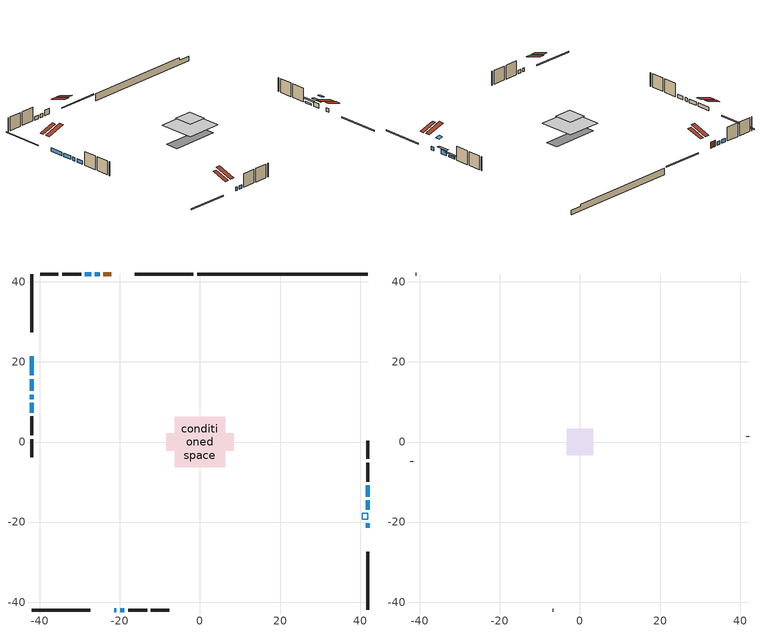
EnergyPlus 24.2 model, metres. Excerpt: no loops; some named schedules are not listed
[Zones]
conditioned space
 floor outside (Floor1 construction): -1.32,-1.32 -1.32,1.32 1.32,1.32 1.32,-1.32 z0.92
 floor adiabatic (AdiabaticFloorConstruction): -6.3,-6.3 -6.3,6.3 6.3,6.3 6.3,-6.3 z3.36
 floor foundation (Slab1 construction): -8.45,-2.22 -8.45,2.22 8.45,2.22 8.45,-2.22 z-1.47
 wall outside (RimJoist1 construction): -1.65,41.96 -16.24,41.96 / -41.96,-41.96 -27.36,-41.96 / -41.96,41.96 -41.96,27.36 / 41.96,-41.96 41.96,-27.36 z0.92:1.22
 wall outside (AdiabaticWallConstruction 1): -22.15,41.96 -24.17,41.96 z0.92:2.95
 wall outside (AdiabaticWallConstruction): 41.96,-21.46 41.96,-20.26 / -41.96,21.45 -41.96,16.63 / -21.46,-41.96 -20.86,-41.96 / -19.93,-41.96 -18.88,-41.96 / -25.1,41.96 -26.29,41.96 / -41.96,15.7 -41.96,12.74 / -41.96,11.81 -41.96,10.71 / -41.96,9.79 -41.96,7.32 / -27.22,41.96 -28.77,41.96 z0.92:2.14; 41.96,-16.92 41.96,-14.58 z0.92:2.44; 41.96,-13.65 41.96,-10.83 z0.92:1.43
 wall outside (Wall1 construction): -29.69,41.96 -34.46,41.96 / -17.95,-41.96 -13.19,-41.96 / -41.96,6.4 -41.96,1.63 / 41.96,-9.9 41.96,-5.14 z0.92:5.8
 wall outside (Wall2 construction): -35.38,41.96 -39.95,41.96 / -12.26,-41.96 -7.7,-41.96 / -41.96,0.7 -41.96,-3.86 / 41.96,-4.21 41.96,0.35 z0.92:5.8
 wall foundation (FoundationWall1 construction): -0.72,41.96,-1.47 -0.72,41.96,0.92 37.69,41.96,0.92 37.69,41.96,0.11 41.96,41.96,0.11 41.96,41.96,-1.47
 window (WindowConstruction 7): 41.96,-21.45 41.96,-20.27 z0.92:2.14
 window (WindowConstruction 6): -41.96,21.45 -41.96,16.63 z0.92:2.14
 window (WindowConstruction 8): -21.45,-41.96 -20.86,-41.96 z0.92:2.14
 window (WindowConstruction 9): -19.93,-41.96 -18.88,-41.96 z0.92:2.14
 window (WindowConstruction 10): -25.1,41.96 -26.29,41.96 z0.92:2.14
 window (WindowConstruction): 41.96,-16.91 41.96,-14.58 z0.92:2.44
 window (WindowConstruction 1): -41.96,15.7 -41.96,12.74 z0.92:2.14
 window (WindowConstruction 2): -41.96,11.81 -41.96,10.72 z0.92:2.14
 window (WindowConstruction 3): -41.96,9.79 -41.96,7.32 z0.92:2.14
 window (WindowConstruction 4): -27.22,41.96 -28.76,41.96 z0.92:2.14
 window (WindowConstruction 5): 41.96,-13.65 41.96,-10.83 z0.92:1.43
 door (Door): -22.15,41.96 -24.17,41.96 z0.92:2.95
 ceiling adiabatic (AdiabaticFloorConstruction): 6.3,-6.3 6.3,6.3 -6.3,6.3 -6.3,-6.3 z3.36
 roof outside (Roof1 construction): -18.61,41.96,5.8 -18.61,36.49,7.62 -17.17,36.49,7.62 -17.17,41.96,5.8; -24.99,-41.96,5.8 -24.99,-36.49,7.62 -26.43,-36.49,7.62 -26.43,-41.96,5.8; -41.96,24.99,5.8 -36.49,24.99,7.62 -36.49,26.43,7.62 -41.96,26.43,5.8; 41.96,-24.99,5.8 36.49,-24.99,7.62 36.49,-26.43,7.62 41.96,-26.43,5.8
 roof outside (AdiabaticRoofConstruction): 41.96,-17.84,5.8 40.54,-17.84,6.27 40.54,-19.34,6.27 41.96,-19.34,5.8
 skylight (SkylightConstruction): 41.96,-17.84,5.8 40.54,-17.84,6.27 40.54,-19.34,6.27 41.96,-19.34,5.8
attic - vented
 floor to conditioned space (Floor2 construction Reversed): -3.27,-3.27 -3.27,3.27 3.27,3.27 3.27,-3.27 z5.8
 wall outside (Wall3 construction): -40.88,41.96 -41.03,41.96 / -6.77,-41.96 -6.62,-41.96 / -41.96,-4.79 -41.96,-4.94 / 41.96,1.28 41.96,1.43 z0.92:5.8
 roof outside (Roof2 construction): -21.22,41.96,5.8 -21.22,35.58,7.92 -19.54,35.58,7.92 -19.54,41.96,5.8; -22.38,-41.96,5.8 -22.38,-35.58,7.92 -24.06,-35.58,7.92 -24.06,-41.96,5.8; -41.96,22.38,5.8 -35.58,22.38,7.92 -35.58,24.06,7.92 -41.96,24.06,5.8; 41.96,-22.38,5.8 35.58,-22.38,7.92 35.58,-24.06,7.92 41.96,-24.06,5.8
shading: 41.96,-13.67 41.96,-17.83 42.87,-17.83 42.87,-13.67 z3.36; 41.96,-9.92 41.96,-14.56 42.56,-14.56 42.56,-9.92 z2.34
[Building]
Building 1: Terrain=Suburbs
[Site:Location]
Montreal St Hubert_QC: Latitude {deg}=45.52; Longitude {deg}=-73.42; Time Zone {hr}=-5; Elevation {m}=27; Keep Site Location Information=Yes
[Site:GroundTemperature:Shallow]
1.93383, -0.393777, -0.58018, 0.524388, 4.95861, 9.37218, 13.1985, 15.6224, 15.8283, 13.8569, 10.1281, 5.84996
[Site:WaterMainsTemperature]
Calculation Method=Schedule; Temperature Schedule=mains temperature schedule
[Material] Roughness=Rough; Thermal Absorptance=0.9
Name | Thickness {m} | Conductivity {W/m-K} | Density {kg/m3} | Specific Heat {J/kg-K} | Solar Absorptance | Visible Absorptance
asphalt or fiberglass shingles | 0.00635 | 0.162714 | 1121.4 | 1465.45 | 0.84 | 0.84
asphalt or fiberglass shingles 1 | 0.00635 | 0.162714 | 1121.4 | 1465.45 | 0.7 | 0.7
ceiling loosefill ins | 0.0846667 | 0.0480833 | 16.02 | 1046.75 | 0.7 | 0.7
ceiling stud and cavity | 0.1397 | 0.0845812 | 65.682 | 1177.47 | 0.7 | 0.7
concrete 4.0 in. | 0.1016 | 1.803125 | 2242.8 | 837.4 | 0.7 | 0.7
concrete 8.0 in. | 0.2032 | 1.803125 | 2242.8 | 837.4 | 0.7 | 0.7
door material | 0.04445 | 0.0451087 | 512.64 | 1214.23 | 0.7 | 0.7
exterior vertical ins | 0.0221917 | 0.029427 | 32.04 | 1214.23 | 0.7 | 0.7
floor covering | 0.0127 | 0.0433444 | 54.468 | 1339.84 | 0.6 | 0.6
floor rigid ins; rim joist rigid ins; roof rigid ins; wall rigid ins | 0.051816 | 0.029427 | 32.04 | 1214.23 | 0.7 | 0.7
floor rigid ins 1; roof rigid ins 1; wall rigid ins 1 | 0.512978 | 0.029427 | 32.04 | 1214.23 | 0.7 | 0.7
floor stud and cavity | 0.1397 | 0.086218 | 92.3553 | 1139.71 | 0.7 | 0.7
floor stud and cavity 1 | 0.1397 | 1.75129 | 37.0049 | 1207.88 | 0.7 | 0.7
furniture material conditioned space 1 | 0.1524 | 0.115458 | 640.8 | 1214.23 | 0.6 | 0.6
gypsum board | 0.0127 | 0.160291 | 801 | 837.4 | 0.6 | 0.6
gypsum board 1 | 0.0127 | 0.160291 | 801 | 837.4 | 0.7 | 0.7
osb sheathing 0.5 in. | 0.0127 | 0.115458 | 512.64 | 1214.23 | 0.7 | 0.7
osb sheathing 0.75 in. | 0.01905 | 0.115458 | 512.64 | 1214.23 | 0.7 | 0.7
osb sheathing 2.0 in. | 0.0508 | 0.115458 | 512.64 | 1214.23 | 0.7 | 0.7
rim joist stud and cavity | 0.0508 | 0.0379815 | 125.044 | 1163.47 | 0.6 | 0.6
roof stud and cavity | 0.2032 | 0.153298 | 78.34581 | 1123.46 | 0.7 | 0.7
roof stud and cavity 1 | 0.18415 | 1.78685 | 37.0049 | 1207.88 | 0.6 | 0.6
wall stud and cavity | 0.1397 | 0.191179 | 139.0536 | 1170.24 | 0.7 | 0.7
wall stud and cavity 1 | 0.1397 | 0.186243 | 139.0536 | 1170.24 | 0.7 | 0.7
wall stud and cavity 2 | 0.0889 | 6.1454 | 50.32683 | 1063.81 | 0.6 | 0.6
wall stud and cavity 3 | 0.0889 | 0.380278 | 52.3479 | 1209.89 | 0.7 | 0.7
wall stud and cavity 4 | 0.0889 | 0.391764 | 83.0341 | 1211.67 | 0.7 | 0.7
wood siding | 0.0254 | 0.102417 | 544.68 | 1172.36 | 0 | 0
wood siding 1 | 0.00254 | 0.102417 | 544.68 | 1172.36 | 0 | 0
wood siding 2; wood siding 3; wood siding 4 | 0.0254 | 0.102417 | 544.68 | 1172.36 | 0.7 | 0.7
[WindowMaterial:SimpleGlazingSystem]
Name | U-Factor {W/m2-K} | Solar Heat Gain Coefficient
SkylightMaterial | 2.64029 | 0.6348
WindowMaterial | 3.38522 | 0.72
WindowMaterial 1 | 2.88386 | 0.7
WindowMaterial 2 | 2.92587 | 0.66
WindowMaterial 3 | 2.89067 | 0.69
WindowMaterial 4 | 3.58055 | 0.7
WindowMaterial 5 | 4.355026 | 0.64
WindowMaterial 6 | 2.909975 | 0.68
WindowMaterial 7 | 4.53899 | 0.63
WindowMaterial 8 | 2.95937 | 0.63
WindowMaterial 9 | 2.93496 | 0.65
[Construction]
AdiabaticFloorConstruction: floor stud and cavity 1, floor rigid ins 1, osb sheathing 0.75 in., floor covering
AdiabaticRoofConstruction: asphalt or fiberglass shingles 1, roof rigid ins 1, osb sheathing 0.75 in., roof stud and cavity 1
AdiabaticWallConstruction: wood siding 3, wall rigid ins 1, wall stud and cavity 3, gypsum board
AdiabaticWallConstruction 1: wood siding 4, wall rigid ins 1, wall stud and cavity 3, gypsum board
Door: door material
Floor1 construction: floor stud and cavity, floor rigid ins, osb sheathing 0.75 in., floor covering
Floor2 construction Reversed: gypsum board, ceiling stud and cavity, ceiling loosefill ins
FoundationWall1 construction: concrete 8.0 in., gypsum board 1
furniture construction conditioned space 1: furniture material conditioned space 1
PartitionWallConstruction: gypsum board, wall stud and cavity 4, gypsum board
RimJoist1 construction: wood siding 2, rim joist rigid ins, osb sheathing 2.0 in., rim joist stud and cavity
Roof1 construction: asphalt or fiberglass shingles, roof rigid ins, osb sheathing 0.75 in., roof stud and cavity, gypsum board
Roof2 construction: asphalt or fiberglass shingles
SkylightConstruction: SkylightMaterial
Slab1 construction: concrete 4.0 in.
Wall1 construction: wood siding, wall rigid ins, osb sheathing 0.5 in., wall stud and cavity, gypsum board
Wall2 construction: wood siding, wall rigid ins, osb sheathing 0.5 in., wall stud and cavity 1, gypsum board
Wall3 construction: wood siding 1, wall stud and cavity 2
WindowConstruction: WindowMaterial
WindowConstruction 1: WindowMaterial 1
WindowConstruction 10; WindowConstruction 8: WindowMaterial 8
WindowConstruction 2: WindowMaterial 2
WindowConstruction 3: WindowMaterial 3
WindowConstruction 4: WindowMaterial 4
WindowConstruction 5: WindowMaterial 5
WindowConstruction 6: WindowMaterial 6
WindowConstruction 7: WindowMaterial 7
WindowConstruction 9: WindowMaterial 9
[Zone] Multiplier=1; Part of Total Floor Area=Yes
Name | Volume {m3}
attic - vented | 14.799
conditioned space | 584.1
[Space]
Name | Zone | Volume {m3}
attic - vented 1 | attic - vented | 14.799
conditioned space 1 | conditioned space | 584.1
[ZoneInfiltration:EffectiveLeakageArea]
infil attic - vented 1: Zone or Space=attic - vented 1; Schedule=Always On Discrete; Effective Air Leakage Area {cm2}=1659.87; Stack Coefficient=0.000486963; Wind Coefficient=1.49097e-05
[ZoneMixing]
whole house fan mix: Zone or Space=attic - vented; Schedule=Always On Continuous; Design Flow Rate Calculation Method=Flow/Zone; Design Flow Rate {m3/s}=0; Source Zone or Space=conditioned space
[SurfaceProperty:ExposedFoundationPerimeter]
Slab1: Exposed Perimeter Calculation Method=TotalExposedPerimeter; Total Exposed Perimeter {m}=42.672
[InternalMass] Zone or ZoneList=conditioned space; Space or SpaceList=conditioned space 1
Name | Construction | Surface Area {m2}
furniture mass conditioned space 1 | furniture construction conditioned space 1 | 96.2442
partition wall mass | PartitionWallConstruction | 240.61
[Lights]
interior lighting: Zone or ZoneList or Space or SpaceList=conditioned space 1; Schedule=interior lighting schedule; Design Level Calculation Method=LightingLevel; Lighting Level {W}=343.2; Return Air Fraction=0; Fraction Radiant=0.6; Fraction Visible=0.2; Fraction Replaceable=1
[People]
occupants: Zone or ZoneList or Space or SpaceList=conditioned space 1; Number of People Schedule=occupants schedule; Number of People Calculation Method=People; Number of People=3; Fraction Radiant=0.314171; Sensible Heat Fraction=0.56303; Activity Level Schedule=occupants activity schedule; Carbon Dioxide Generation Rate {m3/s-W}=0; Enable ASHRAE 55 Comfort Warnings=No; Mean Radiant Temperature Calculation Type=EnclosureAveraged
[ElectricEquipment] Zone or ZoneList or Space or SpaceList=conditioned space 1; Design Level Calculation Method=EquipmentLevel
Name | Schedule | Design Level {W} | Fraction Latent | Fraction Radiant | Fraction Lost
clothes dryer | clothes dryer schedule | 140.772 | 0.015 | 0.081 | 0.85
clothes washer | clothes washer schedule | 32.1985 | 0.03 | 0.162 | 0.7
cooking range | cooking range schedule | 215.147 | 0.08 | 0.432 | 0.2
dishwasher | dishwasher schedule | 66.8632 | 0.3 | 0.18 | 0.4
fridge | fridge schedule | 72.9452 | 0 | 0.6 | 0
mech vent house fan | mech vent house fan schedule | 200 | 0 | 0 | 1
mech vent house fan cfis | mech vent house fan cfis schedule | 0 | 0 | 0 | 0
misc plug loads | misc plug loads schedule | 494.7 | 0.045 | 0.513 | 0.1
whole house fan | Always On Discrete | 0 | 0 | 0 | 1
[OtherEquipment] Zone or ZoneList or Space or SpaceList=conditioned space 1; Design Level Calculation Method=EquipmentLevel
Name | Fuel Type | Schedule | Design Level {W} | Fraction Latent | Fraction Radiant | Fraction Lost
clothes dryer 1 | Electricity | clothes dryer schedule | 0 | 0.015 | 0.081 | 0.85
cooking range 1 | Electricity | cooking range schedule | 0 | 0.08 | 0.432 | 0.2
general water use latent | None | general water use schedule | 62.594 | 1 | 0 | 0
general water use sensible | None | general water use schedule | -61.6891 | 0 | 0.6 | 0
mech vent house fan latent load | None | Always On Discrete | 0 | 1 | 0 | 0
mech vent house fan sensible load | None | Always On Discrete | 0 | 0 | 0 | 0
water heater energy adjustment1 | Electricity | Always On Discrete | 0.01 | 0 | 0 | 1
[ZoneInfiltration:DesignFlowRate] Zone or ZoneList or Space or SpaceList=conditioned space 1; Schedule=Always On Discrete; Design Flow Rate Calculation Method=Flow/Zone; Design Flow Rate {m3/s}=0
infil flow; natural vent flow; whole house fan flow
[AvailabilityManager:Scheduled]
furnace airloop Availability Manager: Schedule=Always On Discrete
[Foundation:Kiva]
Foundation Kiva 1: Initial Indoor Air Temperature {C}=21; Wall Height Above Grade {m}=0.920008; Wall Depth Below Slab {m}=0.2032; Custom Block Material Name 1=exterior vertical ins; Custom Block Depth 1 {m}=2.39; Custom Block X Position 1 {m}=0.2159; Custom Block Z Position 1 {m}=0
[Foundation:Kiva:Settings]
Soil Conductivity {W/m-K}=0.849921; Soil Density {kg/m3}=1842.3; Soil Specific Heat {J/kg-K}=418.7; Ground Solar Absorptivity=0.9; Ground Thermal Absorptivity=0.9; Ground Surface Roughness {m}=0.03; Far-Field Width {m}=40; Deep-Ground Boundary Condition=ZeroFlux; Deep-Ground Depth {m}=40; Minimum Cell Dimension {m}=0.2; Maximum Cell Growth Coefficient=3; Simulation Timestep=Timestep
[Exterior:Lights]
exterior lighting: Schedule=exterior lighting schedule; Design Level {W}=75.6
[EnergyManagementSystem:GlobalVariable]
furnace_airloop_Fan_RTF
infil_program_Qfan
infil_program_Qinf
natural_vent_program_Qnv
natural_vent_program_Qwhf
[EnergyManagementSystem:Sensor]
Name | Output:Variable or Output:Meter Index Key | Output:Variable or Output:Meter
airflow_gain | infil flow | Infiltration Sensible Heat Gain Energy
airflow_gain_1 | natural vent flow | Infiltration Sensible Heat Gain Energy
airflow_gain_2 | whole house fan flow | Infiltration Sensible Heat Gain Energy
airflow_loss | infil flow | Infiltration Sensible Heat Loss Energy
airflow_loss_1 | natural vent flow | Infiltration Sensible Heat Loss Energy
airflow_loss_2 | whole house fan flow | Infiltration Sensible Heat Loss Energy
clg_load_cond |  | Cooling:EnergyTransfer:Zone:CONDITIONED SPACE
clg_sp_s; clg_sp_s_1 | cooling setpoint | Schedule Value
clothes_dryer_exhaust_0_sch_s | clothes dryer exhaust 0 schedule | Schedule Value
cool_season | cooling season schedule | Schedule Value
htg_load_cond |  | Heating:EnergyTransfer:Zone:CONDITIONED SPACE
htg_sp_s; htg_sp_s_1 | heating setpoint | Schedule Value
ig_ee_conv | clothes dryer | Electric Equipment Convective Heating Energy
ig_ee_conv_2 | cooking range | Electric Equipment Convective Heating Energy
ig_ee_conv_4 | fridge | Electric Equipment Convective Heating Energy
ig_ee_conv_5 | misc plug loads | Electric Equipment Convective Heating Energy
ig_ee_conv_6 | whole house fan | Electric Equipment Convective Heating Energy
ig_ee_rad | clothes dryer | Electric Equipment Radiant Heating Energy
ig_ee_rad_2 | cooking range | Electric Equipment Radiant Heating Energy
ig_ee_rad_4 | fridge | Electric Equipment Radiant Heating Energy
ig_ee_rad_5 | misc plug loads | Electric Equipment Radiant Heating Energy
ig_ee_rad_6 | whole house fan | Electric Equipment Radiant Heating Energy
ig_lgt_conv | interior lighting | Lights Convective Heating Energy
ig_lgt_rad | interior lighting | Lights Radiant Heating Energy
ig_lgt_vis | interior lighting | Lights Visible Radiation Heating Energy
ig_oe_conv | clothes dryer 1 | Other Equipment Convective Heating Energy
ig_oe_conv_1 | cooking range 1 | Other Equipment Convective Heating Energy
ig_oe_conv_2 | general water use latent | Other Equipment Convective Heating Energy
ig_oe_conv_3 | general water use sensible | Other Equipment Convective Heating Energy
ig_oe_conv_4 | water heater energy adjustment1 | Other Equipment Convective Heating Energy
ig_oe_rad | clothes dryer 1 | Other Equipment Radiant Heating Energy
ig_oe_rad_1 | cooking range 1 | Other Equipment Radiant Heating Energy
ig_oe_rad_2 | general water use latent | Other Equipment Radiant Heating Energy
ig_oe_rad_3 | general water use sensible | Other Equipment Radiant Heating Energy
ig_oe_rad_4 | water heater energy adjustment1 | Other Equipment Radiant Heating Energy
ig_ppl_conv | occupants | People Convective Heating Energy
ig_ppl_rad | occupants | People Radiant Heating Energy
im_conv | furniture mass conditioned space 1 | Surface Inside Face Convection Heat Gain Energy
im_conv_1 | partition wall mass | Surface Inside Face Convection Heat Gain Energy
im_ig | furniture mass conditioned space 1 | Surface Inside Face Internal Gains Radiation Heat Gain Energy
im_ig_1 | partition wall mass | Surface Inside Face Internal Gains Radiation Heat Gain Energy
im_lgt | furniture mass conditioned space 1 | Surface Inside Face Lights Radiation Heat Gain Energy
im_lgt_1 | partition wall mass | Surface Inside Face Lights Radiation Heat Gain Energy
im_sol | furniture mass conditioned space 1 | Surface Inside Face Solar Radiation Heat Gain Energy
im_sol_1 | partition wall mass | Surface Inside Face Solar Radiation Heat Gain Energy
im_surf | furniture mass conditioned space 1 | Surface Inside Face Net Surface Thermal Radiation Heat Gain Energy
im_surf_1 | partition wall mass | Surface Inside Face Net Surface Thermal Radiation Heat Gain Energy
mv_conv | mech vent house fan | Electric Equipment Convective Heating Energy
mv_conv_1 | mech vent house fan cfis | Electric Equipment Convective Heating Energy
mv_conv_2 | mech vent house fan latent load | Other Equipment Convective Heating Energy
mv_conv_3 | mech vent house fan sensible load | Other Equipment Convective Heating Energy
mv_rad | mech vent house fan | Electric Equipment Radiant Heating Energy
mv_rad_1 | mech vent house fan cfis | Electric Equipment Radiant Heating Energy
mv_rad_2 | mech vent house fan latent load | Other Equipment Radiant Heating Energy
mv_rad_3 | mech vent house fan sensible load | Other Equipment Radiant Heating Energy
natural_vent_s | natural vent schedule | Schedule Value
out_pb_s |  | Site Outdoor Air Barometric Pressure
out_wt_s |  | Site Outdoor Air Humidity Ratio
site_vw_s |  | Site Wind Speed
ss_back_out | Window1 | Surface Window Shortwave from Zone Back Out Window Heat Transfer Rate
ss_back_out_1 | Window11 | Surface Window Shortwave from Zone Back Out Window Heat Transfer Rate
ss_back_out_10 | Window7 | Surface Window Shortwave from Zone Back Out Window Heat Transfer Rate
ss_back_out_11 | Window8 | Surface Window Shortwave from Zone Back Out Window Heat Transfer Rate
ss_back_out_2 | Window14 | Surface Window Shortwave from Zone Back Out Window Heat Transfer Rate
ss_back_out_3 | Window16 | Surface Window Shortwave from Zone Back Out Window Heat Transfer Rate
ss_back_out_4 | Window17 | Surface Window Shortwave from Zone Back Out Window Heat Transfer Rate
ss_back_out_5 | Window18 | Surface Window Shortwave from Zone Back Out Window Heat Transfer Rate
ss_back_out_6 | Window3 | Surface Window Shortwave from Zone Back Out Window Heat Transfer Rate
ss_back_out_7 | Window4 | Surface Window Shortwave from Zone Back Out Window Heat Transfer Rate
ss_back_out_8 | Window5 | Surface Window Shortwave from Zone Back Out Window Heat Transfer Rate
ss_back_out_9 | Window6 | Surface Window Shortwave from Zone Back Out Window Heat Transfer Rate
ss_conv | Door1 | Surface Inside Face Convection Heat Gain Energy
ss_conv_1 | Window1 | Surface Inside Face Convection Heat Gain Energy
ss_conv_10 | Window6 | Surface Inside Face Convection Heat Gain Energy
ss_conv_11 | Window7 | Surface Inside Face Convection Heat Gain Energy
ss_conv_12 | Window8 | Surface Inside Face Convection Heat Gain Energy
ss_conv_2 | Window11 | Surface Inside Face Convection Heat Gain Energy
ss_conv_3 | Window14 | Surface Inside Face Convection Heat Gain Energy
ss_conv_4 | Window16 | Surface Inside Face Convection Heat Gain Energy
ss_conv_5 | Window17 | Surface Inside Face Convection Heat Gain Energy
ss_conv_6 | Window18 | Surface Inside Face Convection Heat Gain Energy
ss_conv_7 | Window3 | Surface Inside Face Convection Heat Gain Energy
ss_conv_8 | Window4 | Surface Inside Face Convection Heat Gain Energy
ss_conv_9 | Window5 | Surface Inside Face Convection Heat Gain Energy
ss_ig | Door1 | Surface Inside Face Internal Gains Radiation Heat Gain Energy
ss_ig_1 | Window1 | Surface Inside Face Internal Gains Radiation Heat Gain Energy
ss_ig_10 | Window6 | Surface Inside Face Internal Gains Radiation Heat Gain Energy
ss_ig_11 | Window7 | Surface Inside Face Internal Gains Radiation Heat Gain Energy
ss_ig_12 | Window8 | Surface Inside Face Internal Gains Radiation Heat Gain Energy
ss_ig_2 | Window11 | Surface Inside Face Internal Gains Radiation Heat Gain Energy
ss_ig_3 | Window14 | Surface Inside Face Internal Gains Radiation Heat Gain Energy
ss_ig_4 | Window16 | Surface Inside Face Internal Gains Radiation Heat Gain Energy
ss_ig_5 | Window17 | Surface Inside Face Internal Gains Radiation Heat Gain Energy
ss_ig_6 | Window18 | Surface Inside Face Internal Gains Radiation Heat Gain Energy
ss_ig_7 | Window3 | Surface Inside Face Internal Gains Radiation Heat Gain Energy
ss_ig_8 | Window4 | Surface Inside Face Internal Gains Radiation Heat Gain Energy
ss_ig_9 | Window5 | Surface Inside Face Internal Gains Radiation Heat Gain Energy
ss_lgt | Door1 | Surface Inside Face Lights Radiation Heat Gain Energy
ss_sol | Door1 | Surface Inside Face Solar Radiation Heat Gain Energy
ss_surf | Door1 | Surface Inside Face Net Surface Thermal Radiation Heat Gain Energy
ss_surf_1 | Window1 | Surface Inside Face Net Surface Thermal Radiation Heat Gain Energy
ss_surf_10 | Window6 | Surface Inside Face Net Surface Thermal Radiation Heat Gain Energy
ss_surf_11 | Window7 | Surface Inside Face Net Surface Thermal Radiation Heat Gain Energy
ss_surf_12 | Window8 | Surface Inside Face Net Surface Thermal Radiation Heat Gain Energy
ss_surf_2 | Window11 | Surface Inside Face Net Surface Thermal Radiation Heat Gain Energy
ss_surf_3 | Window14 | Surface Inside Face Net Surface Thermal Radiation Heat Gain Energy
ss_surf_4 | Window16 | Surface Inside Face Net Surface Thermal Radiation Heat Gain Energy
ss_surf_5 | Window17 | Surface Inside Face Net Surface Thermal Radiation Heat Gain Energy
ss_surf_6 | Window18 | Surface Inside Face Net Surface Thermal Radiation Heat Gain Energy
ss_surf_7 | Window3 | Surface Inside Face Net Surface Thermal Radiation Heat Gain Energy
ss_surf_8 | Window4 | Surface Inside Face Net Surface Thermal Radiation Heat Gain Energy
ss_surf_9 | Window5 | Surface Inside Face Net Surface Thermal Radiation Heat Gain Energy
ss_trans_in | Window1 | Surface Window Transmitted Solar Radiation Rate
ss_trans_in_1 | Window11 | Surface Window Transmitted Solar Radiation Rate
ss_trans_in_10 | Window7 | Surface Window Transmitted Solar Radiation Rate
ss_trans_in_11 | Window8 | Surface Window Transmitted Solar Radiation Rate
ss_trans_in_2 | Window14 | Surface Window Transmitted Solar Radiation Rate
ss_trans_in_3 | Window16 | Surface Window Transmitted Solar Radiation Rate
ss_trans_in_4 | Window17 | Surface Window Transmitted Solar Radiation Rate
ss_trans_in_5 | Window18 | Surface Window Transmitted Solar Radiation Rate
ss_trans_in_6 | Window3 | Surface Window Transmitted Solar Radiation Rate
ss_trans_in_7 | Window4 | Surface Window Transmitted Solar Radiation Rate
ss_trans_in_8 | Window5 | Surface Window Transmitted Solar Radiation Rate
ss_trans_in_9 | Window6 | Surface Window Transmitted Solar Radiation Rate
ss_trans_out | Window1 | Surface Inside Face Initial Transmitted Diffuse Transmitted Out Window Solar Radiation Rate
ss_trans_out_1 | Window11 | Surface Inside Face Initial Transmitted Diffuse Transmitted Out Window Solar Radiation Rate
ss_trans_out_10 | Window7 | Surface Inside Face Initial Transmitted Diffuse Transmitted Out Window Solar Radiation Rate
ss_trans_out_11 | Window8 | Surface Inside Face Initial Transmitted Diffuse Transmitted Out Window Solar Radiation Rate
ss_trans_out_2 | Window14 | Surface Inside Face Initial Transmitted Diffuse Transmitted Out Window Solar Radiation Rate
ss_trans_out_3 | Window16 | Surface Inside Face Initial Transmitted Diffuse Transmitted Out Window Solar Radiation Rate
ss_trans_out_4 | Window17 | Surface Inside Face Initial Transmitted Diffuse Transmitted Out Window Solar Radiation Rate
ss_trans_out_5 | Window18 | Surface Inside Face Initial Transmitted Diffuse Transmitted Out Window Solar Radiation Rate
ss_trans_out_6 | Window3 | Surface Inside Face Initial Transmitted Diffuse Transmitted Out Window Solar Radiation Rate
ss_trans_out_7 | Window4 | Surface Inside Face Initial Transmitted Diffuse Transmitted Out Window Solar Radiation Rate
ss_trans_out_8 | Window5 | Surface Inside Face Initial Transmitted Diffuse Transmitted Out Window Solar Radiation Rate
ss_trans_out_9 | Window6 | Surface Inside Face Initial Transmitted Diffuse Transmitted Out Window Solar Radiation Rate
s_conv | Floor1 | Surface Inside Face Convection Heat Gain Energy
s_conv_1 | Floor2 | Surface Inside Face Convection Heat Gain Energy
s_conv_10 | Roof1:180 | Surface Inside Face Convection Heat Gain Energy
s_conv_11 | Roof1:270 | Surface Inside Face Convection Heat Gain Energy
s_conv_12 | Roof1:90 | Surface Inside Face Convection Heat Gain Energy
s_conv_13 | Slab1 | Surface Inside Face Convection Heat Gain Energy
